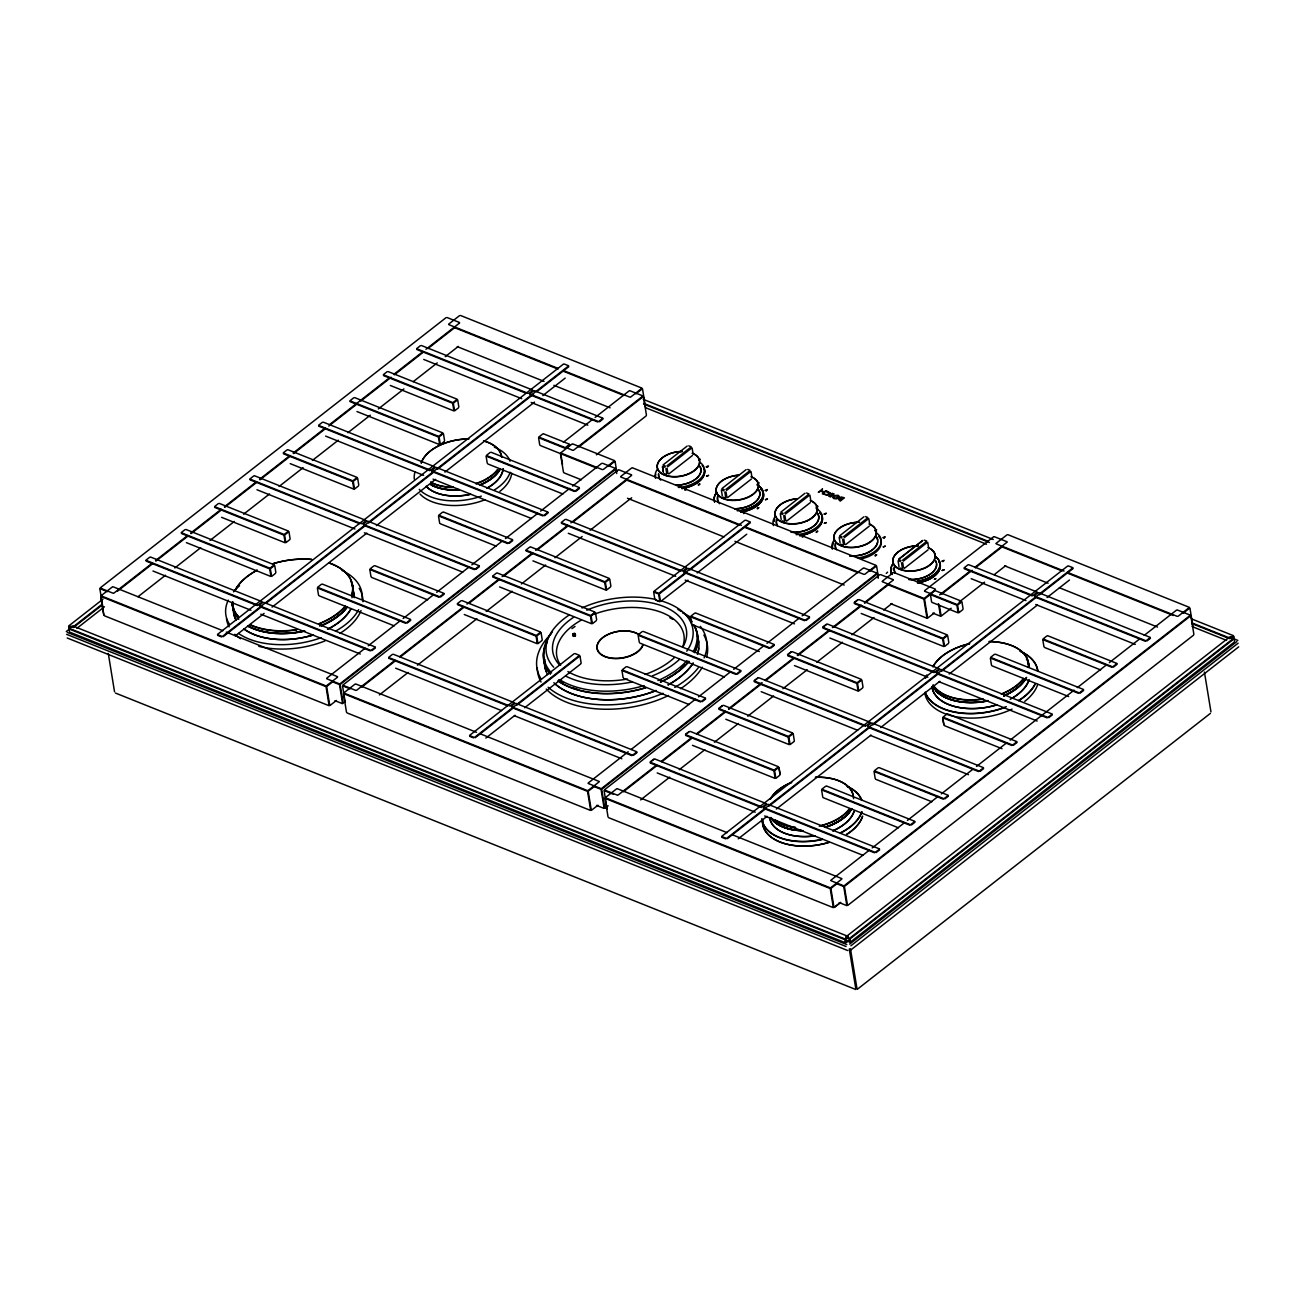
<?xml version="1.0" encoding="UTF-8"?>
<svg xmlns="http://www.w3.org/2000/svg" width="1305" height="1305" viewBox="0 0 1305 1305"><rect width="100%" height="100%" fill="white"/><g stroke="black" fill="none" stroke-linecap="round" stroke-linejoin="round"><path stroke-width="1.5" d="M573.254 633.643C571.557 635.486 576.777 634.703 574.673 633.431M575.097 636.204C575.831 633.121 570.791 637.509 575.211 636.106M876.03 530.809L876.634 529.732L874.986 530.385M934.935 554.397C935.13 552.798 933.695 554.462 935.147 553.891M698.795 459.262L700.198 459.213L698.86 460.225M100.191 587.919L446.098 317.621M145.948 560.171L149.749 557.186M181.265 532.571L185.065 529.602M214.624 506.519L218.408 503.534M249.94 478.919L253.725 475.934M283.283 452.851L287.084 449.882M318.599 425.267L322.4 422.282M350.001 400.733L353.802 397.748M383.344 374.666L387.145 371.68M416.703 348.598L420.504 345.629M101.121 595.716L112.312 586.956M448.692 324.113L459.588 315.598M69.018 625.715L102.981 599.158M113.959 593.074L152.359 563.075M155.556 560.563L187.561 535.556M190.758 533.06L221.165 509.309M224.362 506.813L256.367 481.806M259.565 479.294L289.971 455.543M293.168 453.047L325.157 428.04M329.969 424.288L389.167 378.026M393.963 374.274L422.771 351.763M425.968 349.267L459.572 323.02M69.328 628.227L72.036 626.09M117.564 591.1L152.767 563.581M155.964 561.085L187.969 536.078M191.166 533.582L221.573 509.831M224.77 507.319L256.775 482.312M259.972 479.816L290.379 456.065M293.576 453.569L325.581 428.562M328.778 426.05L357.586 403.555M360.784 401.043L391.174 377.292M394.387 374.796L423.179 352.285M427.975 348.533L455.184 327.278M66.278 631.555L70.372 628.309M73.031 626.971L101.904 604.411M73.439 627.477L102.312 604.916M76.881 628.325L104.433 606.776M138.02 596.711L165.507 575.228M174.821 567.952L200.709 547.708M210.023 540.449L234.313 521.462M243.611 514.186L269.515 493.959M279.107 486.455L303.103 467.696M312.417 460.437L338.305 440.193M347.913 432.689L370.31 415.186M378.32 408.938L403.914 388.923M413.228 381.664L437.224 362.904M445.233 356.656L458.316 346.412M284.588 534.185L288.095 531.445M353.264 480.517L356.771 477.777M453.324 402.332L456.832 399.591M285.012 534.707L288.519 531.967M353.671 481.039L357.179 478.299M453.749 402.854L457.256 400.113M285.974 542.619L289.775 539.634M354.65 488.951L358.451 485.982M454.711 410.765L458.512 407.796M270.347 567.903L273.854 565.147M439.084 436.049L442.591 433.309M270.755 568.409L274.262 565.669M439.491 436.571L442.999 433.831M271.734 576.337L275.518 573.352M440.454 444.483L444.255 441.498M217.462 634.442L563.369 364.144M258.374 604.835L261.881 602.094M362.366 523.582L365.873 520.842M431.042 469.93L434.549 467.19M529.129 393.278L532.652 390.538M259.336 605.226L262.843 602.486M363.328 523.974L366.836 521.233M431.988 470.306L435.495 467.565M530.091 393.653L533.598 390.913M222.731 636.204L568.344 366.15M223.139 636.726L261.555 606.727M266.351 602.975L365.547 525.458M368.744 522.946L434.353 471.692M437.55 469.196L533.566 394.175M536.763 391.679L568.768 366.672M235.308 635.894L264.116 613.383M272.109 607.135L366.803 533.125M376.411 525.621L435.609 479.359M444.923 472.1L534.528 402.087M542.815 395.594L565.212 378.091M317.719 587.217L321.503 584.232M486.439 455.38L490.24 452.395M370.163 568.801L373.964 565.832M438.839 515.149L442.64 512.164M538.9 436.963L542.701 433.978M563.336 442.281L592.193 419.721M595.113 417.453L629.092 390.896M569.192 444.581L565.685 447.338L572.699 450.323M599.044 421.27L602.551 418.53M630.739 397.014L641.636 388.499M566.093 447.843L569.6 445.103M599.452 421.792L602.959 419.052M635.812 393.882L642.044 389.021M560.775 452.835L571.949 444.075M573.596 450.192L642.566 396.296M578.816 446.946L642.99 396.818M596.385 454.809L646.122 415.952M326.674 678.257L365.041 648.275M368.238 645.779L400.211 620.788M403.131 618.537L433.782 594.558M436.702 592.307L468.968 567.071M471.872 564.82L502.539 540.841M505.443 538.59L537.709 513.354M540.613 511.103L569.681 488.38M572.585 486.113L601.654 463.389M371.485 650.135L374.992 647.394M406.785 622.534L410.308 619.793M440.144 596.483L443.651 593.726M475.46 568.882L478.968 566.142M508.82 542.815L512.327 540.074M544.136 515.214L547.643 512.474M575.521 490.696L579.029 487.956M326.658 685.68L337.555 677.165M603.302 469.506L614.198 460.991M371.892 650.657L375.4 647.916M407.209 623.056L410.716 620.315M440.552 596.989L444.075 594.248M475.868 569.404L479.392 566.664M509.227 543.337L512.735 540.596M544.544 515.736L548.051 512.996M575.945 491.218L579.453 488.462M327.066 686.185L333.297 681.324M608.375 466.374L614.606 461.513M340.148 683.657L615.128 468.789M340.572 684.179L615.552 469.311M342.872 685.109L618.146 469.996M388.645 657.361L392.43 654.376M457.305 603.709L461.105 600.724M492.621 576.109L496.422 573.123M525.98 550.041L529.781 547.056M561.297 522.44L565.098 519.472M343.819 692.906L355.009 684.146M620.756 476.488L631.653 467.973M329.92 705.565L336.429 700.459M356.64 690.263L395.007 660.281M399.803 656.529L463.764 606.564M466.962 604.068L498.934 579.077M502.131 576.582L532.505 552.847M535.702 550.351L567.675 525.36M570.872 522.865L631.62 475.395M361.86 687.034L395.431 660.803M400.227 657.051L464.172 607.086M468.968 603.334L499.342 579.599M504.138 575.848L532.913 553.369M537.709 549.617L568.083 525.882M572.895 522.13L627.248 479.653M663.038 464.955L687.18 446.049M666.937 465.885L690.573 447.419M667.671 466.815L691.307 448.333M379.38 694.929L408.155 672.434M417.453 665.175L476.896 618.717M486.21 611.458L512.066 591.247M521.38 583.988L545.637 565M554.951 557.741L582.128 536.518M590.121 530.27L631.685 497.776M668.845 473.911L692.482 455.445M721.942 488.543L746.085 469.637M536.714 635.144L540.221 632.403M605.373 581.492L608.88 578.751M537.122 635.666L540.629 632.925M605.797 581.997L609.304 579.257M725.841 489.473L749.478 471.007M726.575 490.403L750.212 471.921M538.084 643.577L541.885 640.592M606.76 589.925L610.561 586.94M727.75 497.499L751.386 479.033M591.132 615.193L594.64 612.453M591.54 615.715L595.047 612.975M592.519 623.627L596.303 620.658M743.948 513.469L743.507 513.518M469.572 735.416L574.151 653.691M654.001 591.296L744.845 520.303M510.5 705.809L514.007 703.069M683.151 570.889L686.658 568.148M511.446 706.184L514.953 703.444M684.114 571.28L687.621 568.54M474.841 737.178L579.143 655.681M659.27 593.057L749.837 522.294M475.265 737.684L513.762 707.604M516.976 705.092L579.55 656.203M659.694 593.579L686.691 572.471M689.872 569.991L750.245 522.816M485.851 738.075L515.018 715.271M524.643 707.75L580.807 663.87M660.656 601.491L687.947 580.154M697.196 572.944L746.737 534.218M780.847 512.131L804.989 493.241M784.745 513.061L808.382 494.595M785.48 513.991L809.116 495.509M638.504 634.524L642.288 631.538M786.654 521.087L810.291 502.621M622.289 669.775L626.09 666.79M690.949 616.107L694.749 613.138M802.216 537.04L802.852 537.056M839.751 535.719L863.894 516.829M843.65 536.649L867.287 518.183M844.384 537.578L868.021 519.113M845.558 544.674L869.195 526.209M588.212 783L628.178 751.762M631.098 749.51L695.337 699.301M698.534 696.805L730.506 671.814M733.704 669.318L764.077 645.584M766.981 643.316L799.247 618.097M802.151 615.83L863.192 568.132M633.023 754.877L636.53 752.137M701.682 701.209L705.189 698.469M736.999 673.608L740.506 670.868M770.358 647.557L773.865 644.817M805.674 619.957L809.182 617.216M588.196 790.406L599.093 781.891M864.84 574.249L875.737 565.734M633.431 755.383L636.938 752.642M702.106 701.731L705.614 698.991M737.423 674.13L740.93 671.39M770.766 648.079L774.273 645.339M806.082 620.479L809.589 617.738M588.604 790.928L594.835 786.067M869.929 571.117L876.144 566.256M601.687 788.399L876.666 573.531M602.111 788.921L877.091 574.037M899.161 558.883L922.798 540.417M898.656 559.307L922.292 540.841M604.411 789.835L879.684 574.738M902.571 560.236L926.207 541.771M903.305 561.166L926.942 542.701M650.461 761.859L653.968 759.119M685.778 734.258L689.285 731.518M719.137 708.207L722.644 705.467M754.453 680.606L757.96 677.866M787.812 654.539L791.319 651.799M823.129 626.938L826.636 624.198M854.514 602.421L858.021 599.68M650.184 762.104L653.691 759.363M685.5 734.503L689.007 731.762M718.843 708.436L722.35 705.695M754.159 680.835L757.667 678.094M787.519 654.784L791.026 652.043M822.835 627.183L826.342 624.443M854.22 602.649L857.744 599.909M605.357 797.632L616.547 788.889M882.294 581.231L893.191 572.716M591.459 810.307L597.967 805.201M904.463 568.262L928.1 549.797M618.178 795.006L656.562 765.024M661.358 761.272L691.732 737.537M696.527 733.785L725.303 711.307M728.5 708.794L762.071 682.564M765.268 680.068L794.044 657.59M797.241 655.077L829.213 630.103M832.411 627.607L861.186 605.112M864.383 602.616L893.175 580.138M623.399 791.776L656.97 765.529M661.766 761.794L692.139 738.059M696.935 734.307L725.711 711.812M728.908 709.316L760.88 684.342M765.676 680.59L794.451 658.095M797.649 655.599L829.637 630.625M834.433 626.873L861.61 605.634M864.807 603.138L888.787 584.395M604.949 808.284L608.146 805.789M640.625 799.9L669.693 777.176M679.285 769.673L704.863 749.69M714.455 742.202L738.434 723.459M747.749 716.2L773.604 695.973M782.918 688.714L807.191 669.742M816.783 662.239L842.361 642.256M851.953 634.768L874.04 617.51M883.632 610.022L891.919 603.53M924.544 590.741L993.513 536.844M924.527 598.147L935.424 589.632M930.775 593.889L934.576 590.904M964.134 567.822L967.935 564.853M924.951 598.669L931.166 593.808M996.123 543.337L1007.02 534.822M939.633 594.884L970.104 571.068M974.917 567.3L1007.003 542.244M941.639 594.15L972.127 570.334M975.324 567.822L1002.599 546.518M927.79 618.032L934.298 612.942M941.28 616.025L951.198 608.26M959.224 601.997L984.59 582.177M994.214 574.657L1005.731 565.652M788.824 736.102L792.331 733.361M857.499 682.45L861.006 679.709M957.56 604.264L961.067 601.523M789.231 736.624L792.739 733.883M857.907 682.972L861.414 680.231M957.968 604.786L961.475 602.045M790.21 744.535L793.995 741.566M858.869 690.883L862.67 687.898M958.947 612.698L962.731 609.712M774.566 769.82L778.09 767.079M943.303 637.966L946.81 635.225M774.991 770.342L778.498 767.601M943.727 638.488L947.234 635.747M775.953 778.253L779.754 775.268M944.69 646.399L948.49 643.43M721.681 836.375L1067.588 566.076M762.609 806.767L766.117 804.027M866.602 725.515L870.109 722.774M935.261 671.847L938.768 669.106M1033.364 595.194L1036.871 592.454M763.572 807.143L767.079 804.402M867.548 725.89L871.055 723.149M936.223 672.238L939.731 669.498M1034.327 595.586L1037.834 592.845M726.967 838.136L1072.58 568.067M727.374 838.658L765.774 808.643M768.971 806.147L869.783 727.374M872.98 724.879L938.589 673.608M941.786 671.113L1036.186 597.347M1039.384 594.852L1072.987 568.589M738.239 838.821L767.03 816.326M776.345 809.051L871.039 735.058M880.647 727.554L939.845 681.292M949.159 674.033L1037.442 605.031M1047.05 597.527L1069.447 580.024M821.938 789.15L825.739 786.165M990.674 657.296L994.475 654.311M874.399 770.733L878.2 767.748M943.075 717.065L946.875 714.096M1043.135 638.879L1046.936 635.91M830.91 880.19L869.309 850.175M872.213 847.924L904.512 822.672M907.415 820.405L938.116 796.409M941.313 793.913L973.302 768.906M976.515 766.41L1006.905 742.659M1010.119 740.147L1074.113 690.149M1077.31 687.637L1106.118 665.142M1109.315 662.63L1139.722 638.879M1144.224 635.372L1176.523 610.12M875.704 852.051L879.211 849.31M911.021 824.466L914.528 821.726M944.38 798.399L947.887 795.659M979.696 770.798L983.203 768.058M1013.055 744.747L1016.562 742.007M1048.355 717.146L1051.879 714.406M1079.757 692.612L1083.264 689.872M1113.116 666.545L1116.623 663.805M1146.459 640.494L1149.966 637.754M830.894 887.596L841.774 879.081M876.112 852.573L879.635 849.832M911.428 824.988L914.936 822.248M944.787 798.921L948.295 796.181M980.104 771.32L983.611 768.58M1013.463 745.253L1016.97 742.512M1048.78 717.668L1052.287 714.928M1080.165 693.134L1083.672 690.394M1113.524 667.067L1117.031 664.327M1146.883 641.016L1150.39 638.275M1178.17 616.237L1189.051 607.722M831.301 888.118L837.516 883.257M1183.244 613.105L1189.475 608.244M844.384 885.589L1189.997 615.52M844.792 886.095L1190.405 616.042M834.433 907.252L840.665 902.391M834.14 907.497L840.371 902.62M847.646 905.474L1193.537 635.176M845.934 936.827L1229.604 637.019M845.591 938.752L848.022 936.843M1230.599 637.9L1233.046 635.992M845.983 939.257L848.429 937.349M1231.006 638.406L1233.437 636.497M849.947 938.099L1233.339 638.52M850.354 938.605L1233.747 639.026M846.211 942.602L848.935 940.465M850.583 941.949L1234.253 642.142M849.604 944.151L1236.83 641.571M850.893 945.766L1238.119 643.186M850.583 950.154L1238.722 646.84M857.336 989.272L1210.371 713.395M757.765 483.812L759.102 482.801L757.406 483.095M816.31 506.683L818.007 506.389L816.163 507.335M573.645 633.48L574.82 633.48M875.068 530.939L876.242 530.303M460.486 315.467L641.929 388.123M1007.9 534.691L1189.361 607.347M564.249 364.013L568.654 365.775M1068.485 565.946L1072.889 567.691M446.979 317.49L459.507 322.498M629.989 390.766L642.876 395.921M994.41 536.714L1006.938 541.722M1177.404 609.99L1190.307 615.144M643.186 399.297L993.268 539.487M1191.383 618.831L1233.339 635.633M1230.843 637.036L1233.633 638.145M1230.485 636.889L1233.274 638.014M1234.008 638.879L1237.793 640.396M448.757 324.635L558.165 368.45M563.825 370.702L629.842 397.144M996.188 543.859L1064.097 571.052M1067.865 572.552L1177.273 616.368M643.724 403.359L987.755 541.135M1191.922 622.893L1229.734 638.031M454.173 327.506L557.92 369.054M563.581 371.321L623.937 395.497M1001.604 546.73L1061.96 570.905M1067.62 573.172L1173.26 615.471M643.479 403.963L989.418 542.489M1191.677 623.496L1229.489 638.634M645.877 407.829L986.498 544.234M1192.199 626.612L1226.586 640.38M457.305 346.641L544.071 381.403M553.875 385.318L610.104 407.829M1004.736 565.864L1048.111 583.237M1059.432 587.772L1157.519 627.053M688.763 445.821L691.128 446.75M747.683 469.409L750.032 470.338M806.588 492.996L808.937 493.926M865.492 516.584L867.841 517.514M924.397 540.172L926.746 541.102M421.401 345.499L532.587 390.016M534.495 390.782L602.845 418.155M968.816 564.722L1037.181 592.078M1038.731 592.715L1150.276 637.378M417.062 348.875L528.248 393.409M530.156 394.175L598.147 421.401M964.477 568.099L1032.467 595.325M1034.392 596.091L1145.578 640.625M416.817 349.495L526.111 393.262M529.912 394.795L597.902 422.021M964.248 568.719L1032.239 595.945M1036.023 597.462L1145.333 641.244M423.717 359.446L521.723 398.678M531.168 402.462L587.821 425.153M971.165 578.67L1025.926 600.594M1035.762 604.525L1135.285 644.393M663.658 465.445L665.354 466.113M722.562 489.032L724.259 489.718M781.467 512.62L783.163 513.305M840.371 536.208L842.068 536.893M899.275 559.796L900.972 560.481M663.234 466.538L664.93 467.223M722.138 490.125L723.835 490.811M781.043 513.713L782.739 514.398M839.947 537.301L841.643 537.986M898.851 560.889L900.548 561.574M934.347 579.387L935.946 578.555L934.723 579.094M664.392 473.633L666.088 474.319M723.296 497.221L724.993 497.906M782.201 520.826L783.897 521.494M841.105 544.413L842.802 545.082M900.01 568.001L901.706 568.67M572.846 443.945L614.508 460.616M632.534 467.843L876.047 565.359M894.072 572.585L935.359 589.11M685.778 490.174L684.603 489.93M388.042 371.55L457.142 399.216M543.598 433.847L569.502 444.206M935.473 590.774L961.377 601.148M1047.817 635.763L1116.917 663.429M887.563 572.128L886.291 573.401M924.609 591.247L931.77 594.118M383.703 374.943L452.444 402.462M539.259 437.24L564.788 447.468M931.134 594.167L956.663 604.394M1043.478 639.156L1112.219 666.692M745.742 520.173L750.13 521.918M383.458 375.563L452.199 403.082M539.014 437.86L564.543 448.072M602.551 463.259L615.438 468.413M619.043 469.865L631.571 474.873M864.089 568.001L876.976 573.156M880.581 574.608L893.109 579.616M930.889 594.786L956.418 605.014M1043.25 639.776L1111.974 667.295M561.117 453.112L602.404 469.637M620.805 477.01L741.436 525.311M745.204 526.828L863.943 574.379M882.359 581.753L923.646 598.277M390.293 385.464L453.814 410.896M540.27 445.527L596.532 468.006M626.221 479.897L739.315 525.181M744.959 527.448L858.054 572.732M887.743 584.624L923.402 598.897M932.145 602.453L958.049 612.828M1044.506 647.459L1100.588 669.905M932.863 613.154L940.399 616.156M564.005 472.85L581.263 479.767M627.477 498.265L723.965 536.91M734.911 541.298L844.221 585.064M890.875 603.758L926.893 618.178M354.683 397.617L442.884 432.934M491.137 452.264L579.338 487.581M858.918 599.533L947.12 634.85M995.372 654.18L1083.574 689.497M350.344 401.01L438.186 436.18M486.798 455.641L574.64 490.827M854.579 602.926L942.422 638.112M991.033 657.573L1078.86 692.743M350.099 401.63L437.942 436.8M486.553 456.261L574.396 491.447M854.335 603.546L942.177 638.716M990.789 658.193L1078.615 693.363M356.966 411.548L439.573 444.614M487.809 463.944L562.928 494.024M861.202 613.464L943.792 646.546M992.045 665.86L1068.665 696.544M323.297 422.151L434.842 466.815M436.392 467.435L547.953 512.098M565.979 519.341L686.593 567.642M688.502 568.393L809.492 616.841M827.517 624.067L939.078 668.731M940.628 669.367L1052.173 714.031M318.958 425.544L430.144 470.061M432.053 470.828L543.239 515.361M561.639 522.718L682.254 571.019M684.163 571.786L804.777 620.087M823.178 627.46L934.38 671.993M936.289 672.76L1047.475 717.277M318.714 426.148L429.9 470.681M431.808 471.448L542.994 515.964M561.411 523.338L680.133 570.889M683.918 572.406L804.533 620.707M822.949 628.08L934.135 672.597M937.92 674.13L1047.23 717.897M325.63 436.098L423.619 475.33M433.064 479.114L531.429 518.509M568.311 533.288L675.729 576.304M685.19 580.089L794.484 623.855M829.85 638.014L927.855 677.262M939.176 681.797L1037.181 721.045M654.36 591.573L658.389 593.188M654.115 592.193L658.144 593.808M287.981 449.736L357.081 477.402M443.537 512.033L512.637 539.699M530.662 546.925L609.19 578.376M695.647 612.991L774.175 644.442M792.2 651.668L861.316 679.334M947.756 713.966L1016.856 741.632M655.73 600.006L659.759 601.621M655.371 599.876L659.4 601.491M283.642 453.129L352.366 480.664M439.198 515.426L507.922 542.945M526.323 550.319L604.492 581.622M691.307 616.384L769.461 647.688M787.877 655.061L856.602 682.58M943.417 717.342L1012.158 744.878M283.397 453.749L352.138 481.268M438.953 516.046L507.678 543.565M526.094 550.938L604.248 582.242M691.063 617.004L769.216 648.308M787.633 655.681L856.357 683.2M943.172 717.962L1011.913 745.498M290.232 463.65L353.753 489.098M440.209 523.713L496.308 546.175M532.929 560.856L605.863 590.056M692.319 624.687L759.314 651.505M794.451 665.583L857.989 691.014M944.429 725.645L1002.028 748.711M254.622 475.803L365.808 520.336M367.716 521.103L479.278 565.766M497.319 572.993L594.95 612.078M643.186 631.408L740.816 670.493M758.858 677.735L870.402 722.399M871.952 723.019L983.513 767.683M250.283 479.196L361.469 523.729M363.377 524.48L474.58 569.013M492.98 576.386L590.235 615.34M638.846 634.801L736.118 673.755M754.518 681.112L865.704 725.645M867.613 726.412L978.799 770.945M250.038 479.816L359.348 523.582M365.025 525.866L474.335 569.633M492.735 577.006L589.99 615.944M638.602 635.421L735.873 674.359M754.274 681.732L865.46 726.265M869.261 727.782L978.554 771.549M256.955 489.75L354.944 528.998M364.405 532.783L462.753 572.161M499.603 586.924L591.622 623.774M639.858 643.088L724.405 676.936M761.19 691.683L857.662 730.311M870.517 735.465L968.506 774.697M219.305 503.404L288.405 531.07M374.861 565.701L443.961 593.351M462.003 600.594L540.531 632.028M626.971 666.659L705.499 698.093M723.541 705.32L792.641 732.986M879.097 767.617L948.197 795.283M214.966 506.797L283.707 534.316M370.522 569.078L439.263 596.613M457.664 603.987L535.817 635.274M622.632 670.052L700.801 701.34M719.202 708.713L787.926 736.248M874.758 771.01L943.482 798.529M214.721 507.4L283.462 534.936M370.277 569.698L439.018 597.233M457.419 604.59L535.572 635.894M622.387 670.656L700.557 701.96M718.957 709.333L787.682 736.852M874.513 771.63L943.238 799.149M575.032 653.544L579.436 655.306M221.556 517.318L285.077 542.75M371.534 577.381L427.632 599.827M464.254 614.508L537.203 643.708M623.643 678.339L689.154 704.57M725.792 719.234L789.313 744.666M875.769 779.297L931.868 801.759M185.946 529.471L274.164 564.771M322.4 584.102L410.602 619.418M690.182 731.387L778.384 766.704M826.636 786.034L914.838 821.351M181.607 532.848L269.45 568.034M318.061 587.495L405.904 622.664M685.843 734.78L773.686 769.95M822.297 789.427L910.123 824.597M181.379 533.468L269.205 568.654M317.816 588.115L405.659 623.284M685.598 735.4L773.441 770.57M822.052 790.031L909.895 825.217M186.37 542.635L270.836 576.467M319.072 595.781L394.192 625.862M692.466 745.318L775.056 778.384M823.308 797.714L898.427 827.794M150.63 557.056L261.832 601.589M263.74 602.355L375.285 647.019M393.327 654.245L514.3 702.694M515.85 703.313L636.824 751.762M654.865 758.988L766.051 803.505M767.96 804.272L879.521 848.935M146.291 560.449L257.493 604.982M259.401 605.748L370.587 650.265M388.988 657.638L509.602 705.94M511.511 706.706L632.126 755.008M650.526 762.381L761.712 806.898M763.621 807.665L874.807 852.198M146.062 561.068L257.248 605.585M261.033 607.119L370.343 650.885M388.743 658.258L507.466 705.793M513.159 708.077L631.881 755.628M650.282 762.985L761.468 807.518M763.376 808.284L874.578 852.801M152.962 571.003L250.968 610.251M260.772 614.182L360.294 654.033M395.66 668.193L501.56 710.605M514.415 715.744L621.832 758.776M657.198 772.935L755.187 812.167M764.648 815.951L862.996 855.346M113.209 586.826L222.878 630.739M226.287 632.109L337.489 676.643M355.89 684.016L476.521 732.317M480.289 733.834L599.028 781.385M617.428 788.758L727.113 832.672M732.399 834.792L841.725 878.575M217.805 634.719L221.834 636.334M469.93 735.694L473.96 737.309M722.04 836.652L726.069 838.267M100.534 588.196L113.062 593.204M326.739 678.779L339.267 683.787M343.231 685.386L355.759 690.394M588.278 783.506L600.806 788.53M604.77 790.112L617.298 795.137M830.959 880.696L843.487 885.72M217.56 635.339L221.605 636.954M469.686 736.297L473.715 737.912M721.796 837.272L725.825 838.887M100.289 588.816L107.45 591.671M331.862 681.536L339.023 684.407M342.987 685.99L350.148 688.861M593.4 786.279L600.561 789.15M604.525 790.732L613.464 794.321M836.097 883.469L843.242 886.34M101.48 595.994L325.761 685.81M344.161 693.183L587.299 790.536M605.716 797.91L829.996 887.726M101.235 596.613L325.516 686.43M343.933 693.787L587.054 791.156M605.471 798.529L829.752 888.346M334.994 700.671L342.514 703.689M596.532 805.413L604.052 808.415M839.229 902.603L846.749 905.605M104.367 615.748L329.023 705.695M347.065 712.922L590.561 810.438M608.603 817.664L833.259 907.628M72.917 625.96L848.315 936.484M69.361 625.976L72.167 627.101M846.276 937.104L849.082 938.23M846.032 937.708L848.837 938.833M69.671 628.504L844.71 938.882M69.426 629.108L844.466 939.486M846.554 940.823L849.702 942.08M69.932 632.224L845.346 942.732M67.371 632.419L846.831 944.559M66.62 634.328L846.08 946.484M67.208 637.998L847.81 950.578M115.541 693.086L855.754 989.5M1233.878 636.318L1234.579 641.326M1204.433 672.124L1210.958 711.894M1189.932 608.048L1192.933 626.547M1190.861 615.846L1193.879 634.328M1042.809 639.727L1043.935 646.742M990.348 658.128L991.474 665.159M961.932 601.85L963.074 608.88M957.642 605.618L958.735 612.257M956.989 605.716L958.066 612.355M947.675 635.568L948.817 642.582M939.421 605.536L941.068 615.601M938.442 603.628L940.416 615.699M927.741 542.358L928.687 548.312M943.385 639.336L944.477 645.975M942.732 639.434L943.825 646.073M930.449 594.721L931.574 601.752M924.609 599.501L927.578 617.608M923.956 599.599L926.925 617.705M942.748 717.913L943.825 724.552M942.781 718.288L943.874 724.944M902.701 562.651L903.566 567.92M901.543 562.83L902.408 568.099M898.068 560.791L899.015 566.745M868.836 518.77L869.783 524.708M876.601 566.06L878.298 576.5M877.547 573.857L878.249 578.262M843.797 539.063L844.661 544.332M842.638 539.242L843.503 544.511M839.164 537.203L840.11 543.157M861.871 680.036L862.996 687.066M874.073 771.565L875.198 778.596M857.581 683.804L858.657 690.459M856.928 683.902L858.005 690.557M809.932 495.182L810.878 501.12M784.892 515.475L785.757 520.744M783.734 515.654L784.599 520.923M844.466 886.943L847.434 905.05M843.813 887.041L846.766 905.148M780.26 513.615L781.206 519.569M850.028 939.421L850.371 941.541M849.392 939.518L849.734 941.623M850.452 948.735L856.961 988.505M849.278 948.914L855.786 988.684M821.612 789.982L822.737 797.012M845.656 940.073L846.015 942.194M845.02 940.171L845.363 942.275M830.975 888.95L833.928 907.057M830.306 889.048L833.275 907.154M751.028 471.594L751.974 477.532M793.195 733.704L794.337 740.718M788.905 737.472L789.998 744.111M788.253 737.57L789.346 744.209M778.955 767.405L780.031 774.061M778.987 767.797L780.08 774.436M774.664 771.173L775.741 777.829M773.996 771.271L775.088 777.927M725.988 491.887L726.852 497.156M724.83 492.067L725.694 497.336M721.355 490.027L722.301 495.982M692.123 448.007L693.069 453.944M667.083 468.299L667.948 473.568M690.622 616.955L691.764 623.969M665.925 468.479L666.79 473.748M662.451 466.44L663.315 471.709M662.532 467.108L663.397 472.377M642.5 388.825L645.502 407.323M643.43 396.622L646.448 415.12M659.351 594.411L660.444 601.067M658.699 594.509L659.792 601.165M653.675 592.144L654.8 599.158M615.063 461.318L616.759 471.757M616.042 469.506L616.71 473.519M638.161 635.356L639.303 642.386M609.761 579.077L610.887 586.108M621.963 670.607L623.089 677.638M605.455 582.846L606.548 589.485M604.802 582.944L605.895 589.583M595.504 612.795L596.646 619.81M591.214 616.564L592.307 623.203M590.561 616.661L591.638 623.301M560.824 453.912L562.504 464.352M560.432 453.667L563.45 472.149M604.085 790.683L607.102 809.165M605.031 798.481L608.032 816.963M580.007 656.007L581.133 663.038M601.768 789.753L604.737 807.86M601.116 789.851L604.085 807.958M575.26 633.92L575.521 635.551M574.901 633.643L575.228 635.927M574.477 634.948L574.689 636.188M573.825 635.046L574.037 636.285M573.123 633.92L573.45 636.188M572.83 634.295L573.074 635.91M538.574 437.795L539.715 444.826M588.278 791.776L591.247 809.867M587.625 791.874L590.594 809.965M541.086 632.729L542.211 639.76M536.795 636.497L537.872 643.153M536.143 636.595L537.22 643.251M486.113 456.212L487.254 463.242M457.696 399.917L458.838 406.948M453.406 403.702L454.499 410.341M452.753 403.8L453.846 410.439M443.455 433.635L444.581 440.666M439.165 437.403L440.242 444.059M438.513 437.501L439.589 444.157M438.513 515.981L439.638 523.011M357.635 478.119L358.777 485.134M369.837 569.649L370.979 576.663M353.345 481.888L354.438 488.527M352.693 481.985L353.786 488.625M342.546 685.941L345.221 702.416M343.492 693.738L346.494 712.22M340.23 685.011L343.199 703.118M339.577 685.109L342.546 703.216M317.376 588.066L318.518 595.08M326.739 687.034L329.708 705.14M326.087 687.131L329.039 705.238M288.976 531.771L290.102 538.802M284.669 535.539L285.762 542.195M284.017 535.637L285.11 542.293M274.719 565.489L275.861 572.504M270.429 569.257L271.522 575.897M269.776 569.355L270.853 575.994M99.865 588.751L102.867 607.233M100.795 596.548L103.764 614.655M100.844 596.923L103.813 615.03M108.282 653.381L114.546 691.846M68.692 626.53L69.393 631.538M574.967 633.643L573.025 633.936M700.312 462.59A24.909 14.322 -9.3 0 1 701.258 477.744A24.909 14.322 -9.3 0 1 678.323 487.483M655.632 478.397A24.909 14.322 -9.3 0 1 657.638 468.968M704.26 468.805A24.909 14.322 -9.3 0 1 681.781 488.543A24.73 14.208 -9.3 0 0 704.113 469.001M655.42 476.097A24.909 14.322 -9.3 0 1 655.828 474.188M702.172 465.461A24.909 14.322 -9.3 0 1 703.411 467.076M757.243 484.905A24.909 14.322 -9.3 0 1 761.582 499.472A24.909 14.322 -9.3 0 1 740.457 510.712M714.536 501.985A24.909 14.322 -9.3 0 1 716.559 492.556M757.079 484.84A24.73 14.208 -9.3 0 1 760.733 500.223A24.73 14.208 -9.3 0 1 737.211 510.81M714.7 501.789A24.73 14.208 -9.3 0 1 716.69 492.425M763.164 492.393A24.909 14.322 -9.3 0 1 740.685 512.131M761.076 489.049A24.909 14.322 -9.3 0 1 762.316 490.664M763.017 492.589A24.73 14.208 -9.3 0 1 740.702 512.18M760.929 489.277A24.73 14.208 -9.3 0 1 762.169 490.876M816.147 508.493A24.909 14.322 -9.3 0 1 819.834 523.99A24.909 14.322 -9.3 0 1 796.132 534.659M773.441 525.572A24.909 14.322 -9.3 0 1 775.464 516.144M819.98 512.653A24.909 14.322 -9.3 0 1 799.59 535.719A24.73 14.208 -9.3 0 0 821.922 516.176M773.637 521.364A24.909 14.322 -9.3 0 1 774.469 519.439M773.849 521.511A24.73 14.208 -9.3 0 1 774.664 519.602M819.834 512.865A24.73 14.208 -9.3 0 1 821.073 514.464M877.025 533.353A24.909 14.322 -9.3 0 1 858.266 557.888M832.345 549.16A24.909 14.322 -9.3 0 1 834.368 539.732M878.738 536.453A24.73 14.208 -9.3 0 1 861.692 558.752M832.345 547.007A24.73 14.208 -9.3 0 1 833.569 543.206M935.93 556.941A24.909 14.322 -9.3 0 1 917.17 581.475M892.114 574.477A24.909 14.322 -9.3 0 1 893.273 563.32M935.75 556.876A24.73 14.208 -9.3 0 1 917.138 581.214M892.261 574.282A24.73 14.208 -9.3 0 1 893.403 563.205M939.029 561.427A24.909 14.322 -9.3 0 1 917.399 582.895A24.73 14.208 -9.3 0 0 938.882 561.639M891.494 574.167A24.909 14.322 -9.3 0 1 891.446 568.54M891.69 574.282A24.73 14.208 -9.3 0 1 891.658 568.686M692.4 453.243A21.5 12.365 -9.3 0 1 688.73 473.976A21.5 12.365 -9.3 0 1 657.361 468.413A21.5 12.365 -9.3 0 1 682.482 451.497A21.32 12.251 -9.3 0 0 657.508 468.234A21.32 12.251 -9.3 0 0 688.616 473.731A21.32 12.251 -9.3 0 0 692.254 453.194M699.92 466.228A21.5 12.365 -9.3 0 1 675.696 485.166M660.689 480.11A21.5 12.365 -9.3 0 1 658.487 474.025M699.774 466.44A21.32 12.251 -9.3 0 1 675.745 485.199M659.808 478.821A21.32 12.251 -9.3 0 1 658.699 474.155M751.305 476.847A21.5 12.365 -9.3 0 1 748.45 497.205A21.5 12.365 -9.3 0 1 716.624 493.029A21.5 12.365 -9.3 0 1 738.63 475.183A21.32 12.251 -9.3 0 0 716.788 492.833A21.32 12.251 -9.3 0 0 748.32 496.96A21.32 12.251 -9.3 0 0 751.158 476.782M758.825 489.815A21.5 12.365 -9.3 0 1 734.601 508.754A21.32 12.251 -9.3 0 0 758.678 490.027M719.593 503.697A21.5 12.365 -9.3 0 1 717.75 495.949M718.712 502.409A21.32 12.251 -9.3 0 1 717.962 496.112M817.729 513.403A21.5 12.365 -9.3 0 1 793.505 532.342M777.421 525.899A21.5 12.365 -9.3 0 1 776.654 519.537M817.582 513.615A21.32 12.251 -9.3 0 1 812.607 526.894A21.32 12.251 -9.3 0 1 790.895 532.261M776.899 524.512A21.32 12.251 -9.3 0 1 776.867 519.7M859.196 522.261A21.5 12.365 -9.3 0 0 834.074 539.177A21.5 12.365 -9.3 0 0 865.443 544.74A21.5 12.365 -9.3 0 0 869.114 524.023A21.32 12.251 -9.3 0 1 865.329 544.511A21.32 12.251 -9.3 0 1 834.221 538.998A21.32 12.251 -9.3 0 1 859.13 522.228M876.634 536.991A21.5 12.365 -9.3 0 1 871.61 550.384A21.5 12.365 -9.3 0 1 849.718 555.816M836.326 549.487A21.5 12.365 -9.3 0 1 835.559 543.141M877.596 541.869A21.32 12.251 -9.3 0 1 849.8 555.848M836.521 549.584A21.32 12.251 -9.3 0 1 835.771 543.288M876.487 537.203A21.32 12.251 -9.3 0 1 877.58 540.254M928.018 547.611A21.5 12.365 -9.3 0 1 924.364 568.327A21.5 12.365 -9.3 0 1 892.979 562.765A21.5 12.365 -9.3 0 1 918.1 545.849M929.829 548.475A21.32 12.251 -9.3 0 1 922.586 568.752A21.32 12.251 -9.3 0 1 893.012 562.064A21.32 12.251 -9.3 0 1 918.051 545.816M935.538 560.595A21.5 12.365 -9.3 0 1 930.514 573.972A21.5 12.365 -9.3 0 1 908.623 579.404M895.23 573.074A21.5 12.365 -9.3 0 1 894.463 566.729M936.484 563.842A21.32 12.251 -9.3 0 1 908.704 579.436M895.426 573.172A21.32 12.251 -9.3 0 1 894.675 566.876M935.391 560.791A21.32 12.251 -9.3 0 1 936.125 562.276M662.206 601.165A74.222 42.674 -9.3 0 1 686.724 651.211M679.562 659.319A74.222 42.674 -9.3 0 1 652.386 675.876M631.865 682.026A74.222 42.674 -9.3 0 1 566.093 676.267M553.728 667.247A74.222 42.674 -9.3 0 1 569.078 615.079M582.014 607.951A74.222 42.674 -9.3 0 1 656.121 599.55M586.761 610.218A67.697 38.922 -9.3 0 1 662.369 605.993A67.697 38.922 -9.3 0 1 683.216 646.464M674.277 657.704A67.697 38.922 -9.3 0 1 644.996 674.473M627.526 679.024A67.697 38.922 -9.3 0 1 567.887 671.553M559.519 664.93A67.697 38.922 -9.3 0 1 573.515 617.347M593.742 614.361A64.434 37.046 -9.3 0 1 660.656 612.094A64.434 37.046 -9.3 0 1 682.58 647.035M560.644 665.256A64.434 37.046 -9.3 0 1 581.247 620.152M571.916 628.635A67.697 38.922 -9.3 0 1 575.016 626.482M669.873 617.771A67.697 38.922 -9.3 0 1 672.776 619.369M694.439 625.601A77.484 44.549 -9.3 0 1 693.167 651.831M687.001 660.542A77.484 44.549 -9.3 0 1 657.916 680.59M644.115 685.614A77.484 44.549 -9.3 0 1 559.584 679.579M551.575 672.972A77.484 44.549 -9.3 0 1 552.439 631.799M677.882 609.435A77.484 44.549 -9.3 0 1 681.08 611.36M682.58 612.371A77.484 44.549 -9.3 0 1 692.107 621.669M684.946 664.473A74.222 42.674 -9.3 0 1 681.047 668.454M676.594 672.254A74.222 42.674 -9.3 0 1 674.147 674.081M671.586 675.843A74.222 42.674 -9.3 0 1 667.508 678.388M578.458 689.758A74.222 42.674 -9.3 0 1 572.797 687.768M562.895 682.694A74.222 42.674 -9.3 0 1 558.752 679.677M643.071 644.882A23.49 13.507 -9.3 0 1 610.006 658.111A23.49 13.507 -9.3 0 1 602.649 637.721A23.49 13.507 -9.3 0 1 639.515 635.046M642.859 644.719A23.311 13.393 -9.3 0 1 610.055 657.851A23.311 13.393 -9.3 0 1 602.763 637.623A23.311 13.393 -9.3 0 1 639.336 634.964M511.707 473.209A48.856 28.09 -9.3 0 1 499.913 491.349M484.971 499.733A48.856 28.09 -9.3 0 1 420.031 494.057M510.141 472.263A48.856 28.09 -9.3 0 1 494.677 489.767M481.317 496.128A48.856 28.09 -9.3 0 1 419.264 489.359M414.305 479.229A48.856 28.09 -9.3 0 1 415.088 471.757M494.383 447.191A48.856 28.09 -9.3 0 1 510.059 461.22M359.201 588.392A68.904 39.623 -9.3 0 1 362.904 601.703M361.028 610.544A68.904 39.623 -9.3 0 1 339.855 633.447M325.076 640.885A68.904 39.623 -9.3 0 1 258.781 646.334M240.593 638.749A68.904 39.623 -9.3 0 1 234.867 634.279M229.125 626.873A68.904 39.623 -9.3 0 1 226.483 618.586M342.008 570.416A68.904 39.623 -9.3 0 1 362.072 599.06M358.663 609.68A68.904 39.623 -9.3 0 1 335.695 631.082M321.112 637.721A68.904 39.623 -9.3 0 1 238.538 633.447M229.305 624.035A68.904 39.623 -9.3 0 1 228.244 600.121M233.53 591.866A68.904 39.623 -9.3 0 1 239.549 585.717M703.884 635.046A85.934 49.411 -9.3 0 1 706.576 657.345M702.318 667.247A85.934 49.411 -9.3 0 1 680.541 688.714M668.535 695.483A85.934 49.411 -9.3 0 1 546.224 689.056M541.053 682.058A85.934 49.411 -9.3 0 1 537.285 667.997M700.312 626.351A85.934 49.411 -9.3 0 1 704.113 657.916M698.306 667.703A85.934 49.411 -9.3 0 1 674.75 687.409M663.022 693.281A85.934 49.411 -9.3 0 1 548.149 687.246M541.2 679.106A85.934 49.411 -9.3 0 1 550.743 634.328M682.531 612.616A85.934 49.411 -9.3 0 1 690.802 617.444M1037.72 684.456A57.551 33.098 -9.3 0 1 1024.751 701.389M1012.044 709.137A57.551 33.098 -9.3 0 1 924.805 692.661M1035.093 684.489A57.551 33.098 -9.3 0 1 1018.781 700.654M1004.752 707.522A57.551 33.098 -9.3 0 1 925.098 692.466M925.539 677.98A57.551 33.098 -9.3 0 1 926.909 675.028A57.371 32.984 -9.3 0 0 925.685 677.833M1020.282 651.277A57.551 33.098 -9.3 0 1 1037.915 671.259M1034.898 684.309A57.371 32.984 -9.3 0 1 1018.634 700.442M1006.334 706.641A57.371 32.984 -9.3 0 1 925.245 692.286M1020.135 651.211A57.371 32.984 -9.3 0 1 1037.703 671.129M862.621 816.261A51.026 29.346 -9.3 0 1 846.488 834.531A50.83 29.232 -9.3 0 0 862.475 816.408M829.442 842.198A51.026 29.346 -9.3 0 1 762.512 819.671M829.393 842.263A50.83 29.232 -9.3 0 1 762.724 819.801M861.904 811.873A51.026 29.346 -9.3 0 1 840.534 833.079M822.329 839.507A51.026 29.346 -9.3 0 1 761.81 819.132M861.822 800.324A51.026 29.346 -9.3 0 0 847.092 786.36A50.83 29.232 -9.3 0 1 861.626 800.21M861.708 811.71A50.83 29.232 -9.3 0 1 840.404 832.851M822.264 839.262A50.83 29.232 -9.3 0 1 761.973 818.953M503.208 468.805A41.091 23.621 -9.3 0 1 486.781 488.282A40.895 23.523 -9.3 0 0 503.061 468.968M426.115 486.341A41.091 23.621 -9.3 0 0 470.665 494.236A40.895 23.523 -9.3 0 1 426.295 486.422M500.207 469.131A41.091 23.621 -9.3 0 1 479.734 485.117M459.083 489.815A41.091 23.621 -9.3 0 1 431.074 484.856M499.994 468.952A40.895 23.523 -9.3 0 1 479.636 484.873M459.066 489.554A40.895 23.523 -9.3 0 1 431.188 484.612M353.051 590.137A60.96 35.056 -9.3 0 1 354.242 597.674M351.127 608.603A60.96 35.056 -9.3 0 1 327.604 629.255M243.725 628.814A60.96 35.056 -9.3 0 0 313.477 634.899A60.764 34.941 -9.3 0 1 243.905 628.88M235.895 619.924A60.96 35.056 -9.3 0 1 233.416 609.533M350.98 608.75A60.764 34.941 -9.3 0 1 327.522 629.336M236.091 620.022A60.764 34.941 -9.3 0 1 233.726 608.114M352.888 590.317A60.764 34.941 -9.3 0 1 353.949 594.77M350.8 581.312A60.96 35.056 -9.3 0 1 352.611 596.385M347.146 607.249A60.96 35.056 -9.3 0 1 321.552 625.65M247.591 625.976A60.96 35.056 -9.3 0 0 304.881 630.984A60.764 34.941 -9.3 0 1 247.754 626.041M238.766 619.288A60.96 35.056 -9.3 0 1 232.551 602.029M352.954 593.074A60.764 34.941 -9.3 0 1 351.942 597.755M346.951 607.037A60.764 34.941 -9.3 0 1 319.676 626.09M302.874 631.114A60.764 34.941 -9.3 0 1 247.689 625.699M235.862 615.095A60.764 34.941 -9.3 0 1 232.698 601.817M351.861 584.02A60.764 34.941 -9.3 0 1 352.921 588.473M697.441 636.497A77.99 44.843 -9.3 0 1 697.555 654.148M693.216 663.103A77.99 44.843 -9.3 0 1 668.176 684.831M656.154 690.492A77.99 44.843 -9.3 0 1 554.886 683.771M547.562 674.62A77.99 44.843 -9.3 0 1 544.528 659.335M698.681 648.291A77.794 44.729 -9.3 0 1 697.408 654.294M693.069 663.234A77.794 44.729 -9.3 0 1 668.095 684.897M656.089 690.557A77.794 44.729 -9.3 0 1 553.842 682.694M546.143 671.08A77.794 44.729 -9.3 0 1 544.74 659.482M697.881 638.569A77.794 44.729 -9.3 0 1 698.648 642.403M693.803 625.079A77.99 44.843 -9.3 0 1 694.766 652.647M689.024 661.472A77.99 44.843 -9.3 0 1 660.493 682.189M645.845 687.784A77.99 44.843 -9.3 0 1 558.051 681.031M550.416 674.212A77.99 44.843 -9.3 0 1 547.399 641.326A77.794 44.729 -9.3 0 0 549.552 672.744M693.608 624.981A77.794 44.729 -9.3 0 1 694.57 652.484M688.828 661.292A77.794 44.729 -9.3 0 1 660.379 681.96M645.763 687.539A77.794 44.729 -9.3 0 1 558.165 680.802M1029.188 679.595A49.606 28.531 -9.3 0 1 1010.168 699.301M931.884 686.675A49.606 28.531 -9.3 0 0 996.922 704.814A49.411 28.416 -9.3 0 1 932.096 686.789M1028.585 681.014A49.411 28.416 -9.3 0 1 1013.398 697.441M1026.562 677.409A49.606 28.531 -9.3 0 1 1003.773 695.924M933.45 687.751A49.606 28.531 -9.3 0 0 988.146 700.818A49.411 28.416 -9.3 0 1 936.142 691.079M1026.448 658.927A49.606 28.531 -9.3 0 1 1028.993 666.007M1025.648 678.502A49.411 28.416 -9.3 0 1 1003.659 695.679M988.097 700.557A49.411 28.416 -9.3 0 1 936.077 690.736M1027.932 662.271A49.411 28.416 -9.3 0 1 1028.78 665.893M854.106 811.416A43.081 24.762 -9.3 0 1 832.884 830.796M769.607 817.55A43.081 24.762 -9.3 0 0 815.168 835.787A42.886 24.665 -9.3 0 1 769.82 817.68M853.943 811.563A42.886 24.665 -9.3 0 1 832.818 830.861M825.103 827.305A43.081 24.762 -9.3 0 0 851.708 808.725A43.081 24.762 -9.3 0 1 825.103 827.354M851.496 808.562A42.886 24.665 -9.3 0 1 825.021 827.06M801.254 830.306A42.886 24.665 -9.3 0 1 770.994 817.485M852.85 795.561A42.886 24.665 -9.3 0 1 853.601 798.693M500.06 469.311A40.895 23.523 -9.3 0 1 479.685 485.215M459.132 489.897A40.895 23.523 -9.3 0 1 431.237 484.971M497.776 469.702A41.091 23.621 -9.3 0 1 476.08 483.796M453.39 487.466A41.091 23.621 -9.3 0 1 430.65 482.328M421.189 463.014A41.091 23.621 -9.3 0 1 468.952 438.986A40.895 23.523 -9.3 0 0 421.352 462.867M483.666 440.911A41.091 23.621 -9.3 0 1 501.805 457.158M497.58 469.523A40.895 23.523 -9.3 0 1 475.982 483.551M453.39 487.205A40.895 23.523 -9.3 0 1 430.764 482.1M483.535 440.862A40.895 23.523 -9.3 0 1 501.593 457.044M347.016 607.38A60.764 34.941 -9.3 0 1 321.487 625.715M235.911 615.454A60.764 34.941 -9.3 0 1 232.763 602.16M351.91 584.363A60.764 34.941 -9.3 0 1 352.725 587.315M329.023 562.961A60.96 35.056 -9.3 0 1 351.746 595.39M345.531 606.189A60.96 35.056 -9.3 0 1 319.382 623.806M296.627 629.891A60.96 35.056 -9.3 0 1 249.875 624.801M238.358 616.727A60.96 35.056 -9.3 0 1 232.16 604.085M235.145 590.072A60.96 35.056 -9.3 0 1 257.052 570.252M328.893 562.912A60.764 34.941 -9.3 0 1 351.534 595.243M345.336 606.009A60.764 34.941 -9.3 0 1 319.268 623.562M296.594 629.646A60.764 34.941 -9.3 0 1 249.989 624.557M238.489 616.498A60.764 34.941 -9.3 0 1 232.323 603.905M235.292 589.942A60.764 34.941 -9.3 0 1 257.134 570.187M1026.431 677.589A49.411 28.416 -9.3 0 1 1003.708 696.038M1027.981 662.614A49.411 28.416 -9.3 0 1 1028.846 666.235M1028.617 667.247A49.606 28.531 -9.3 0 0 988.929 641.554A49.411 28.416 -9.3 0 1 1028.405 667.116M1023.724 678.633A49.606 28.531 -9.3 0 1 1001.457 694.195M982.942 699.154A49.606 28.531 -9.3 0 1 933.042 685.223M932.912 666.741A49.606 28.531 -9.3 0 1 969.746 643.675A49.411 28.416 -9.3 0 0 933.059 666.61M1023.528 678.453A49.411 28.416 -9.3 0 1 1001.343 693.95M982.91 698.893A49.411 28.416 -9.3 0 1 933.189 685.027M851.561 808.904A42.886 24.665 -9.3 0 1 825.07 827.403M803.113 830.681A42.886 24.665 -9.3 0 1 773.196 820.6M849.163 809.459A43.081 24.762 -9.3 0 1 819.295 826.228M795.479 827.647A43.081 24.762 -9.3 0 1 775.398 820.47M770.309 799.117A43.081 24.762 -9.3 0 1 791.76 782.364A42.886 24.665 -9.3 0 0 770.472 798.986M853.388 796.295A43.081 24.762 -9.3 0 0 815.282 777.323A42.886 24.665 -9.3 0 1 853.193 796.181M848.984 809.279A42.886 24.665 -9.3 0 1 821.041 825.543M795.528 827.386A42.886 24.665 -9.3 0 1 775.529 820.241M706.592 476.113L708.517 475.428L706.592 476.113M765.497 499.701L767.422 499.016L765.497 499.701M824.401 523.289L826.326 522.604L824.401 523.289M883.306 546.877L885.23 546.191L883.306 546.877M942.21 570.481L944.135 569.779L942.21 570.481M831.938 495.15L830.6 496.944C825.641 495.035 832.786 498.004 831.138 493.796L832.329 493.323C836.994 495.296 831.725 492.784 831.938 495.15M699.203 484.204L698.746 485.264C696.593 484.759 702.057 483.649 699.203 484.204M758.107 507.792L757.667 508.868C755.497 508.314 760.978 507.319 758.107 507.792M817.012 531.38L816.571 532.456C814.402 531.902 819.883 530.907 817.012 531.38M875.916 554.968L875.476 556.044C873.306 555.49 878.787 554.495 875.916 554.968M840.616 497.727L841.856 498.999L843.161 497.972L840.616 497.727M838.43 499.114L840.224 501.071L844.384 497.825L841.105 496.944L838.43 499.114M829.474 492.964L827.191 494.742L823.52 494.057L827.321 495.248L829.637 494.318L830.372 492.996L827.027 491.251L826.375 491.757L829.474 492.964M834.14 496.194L833.536 497.287L836.195 498.347L838.463 496.585L835.804 495.509L834.14 496.194M833.438 495.9L832.623 497.352L833.862 498.592L836.358 498.853L839.36 496.52L838.153 495.264L833.438 495.9M839.18 499.342L840.077 500.386L841.317 499.407L839.18 499.342M707.489 467.141L706.152 466.847L708.468 465.967L707.489 467.141M766.394 490.729L765.056 490.452L767.373 489.554L766.394 490.729M822.444 489.049L818.3 492.295L820.796 491.153L823.471 492.23L822.346 493.926L826.505 490.68L824.01 491.806L821.334 490.745L822.444 489.049M825.298 514.317L823.961 514.04L826.293 513.159L825.298 514.317M884.203 537.905L882.865 537.627L885.198 536.747L884.203 537.905M943.107 561.493L941.786 561.215L944.102 560.334L943.107 561.493M807.355 520.793A21.5 12.365 -9.3 0 0 810.209 500.435A21.32 12.251 -9.3 0 1 807.224 520.548A21.32 12.251 -9.3 0 1 775.692 516.421A21.32 12.251 -9.3 0 1 797.486 498.722A21.5 12.365 -9.3 0 0 775.529 516.617A21.5 12.365 -9.3 0 0 807.355 520.793M770.831 817.697A43.081 24.762 -9.3 0 0 801.237 830.567A43.081 24.762 -9.3 0 1 770.847 817.746M311.634 559.453A60.96 35.056 -9.3 0 0 272.778 563.776A60.764 34.941 -9.3 0 1 311.552 559.421"/></g></svg>
